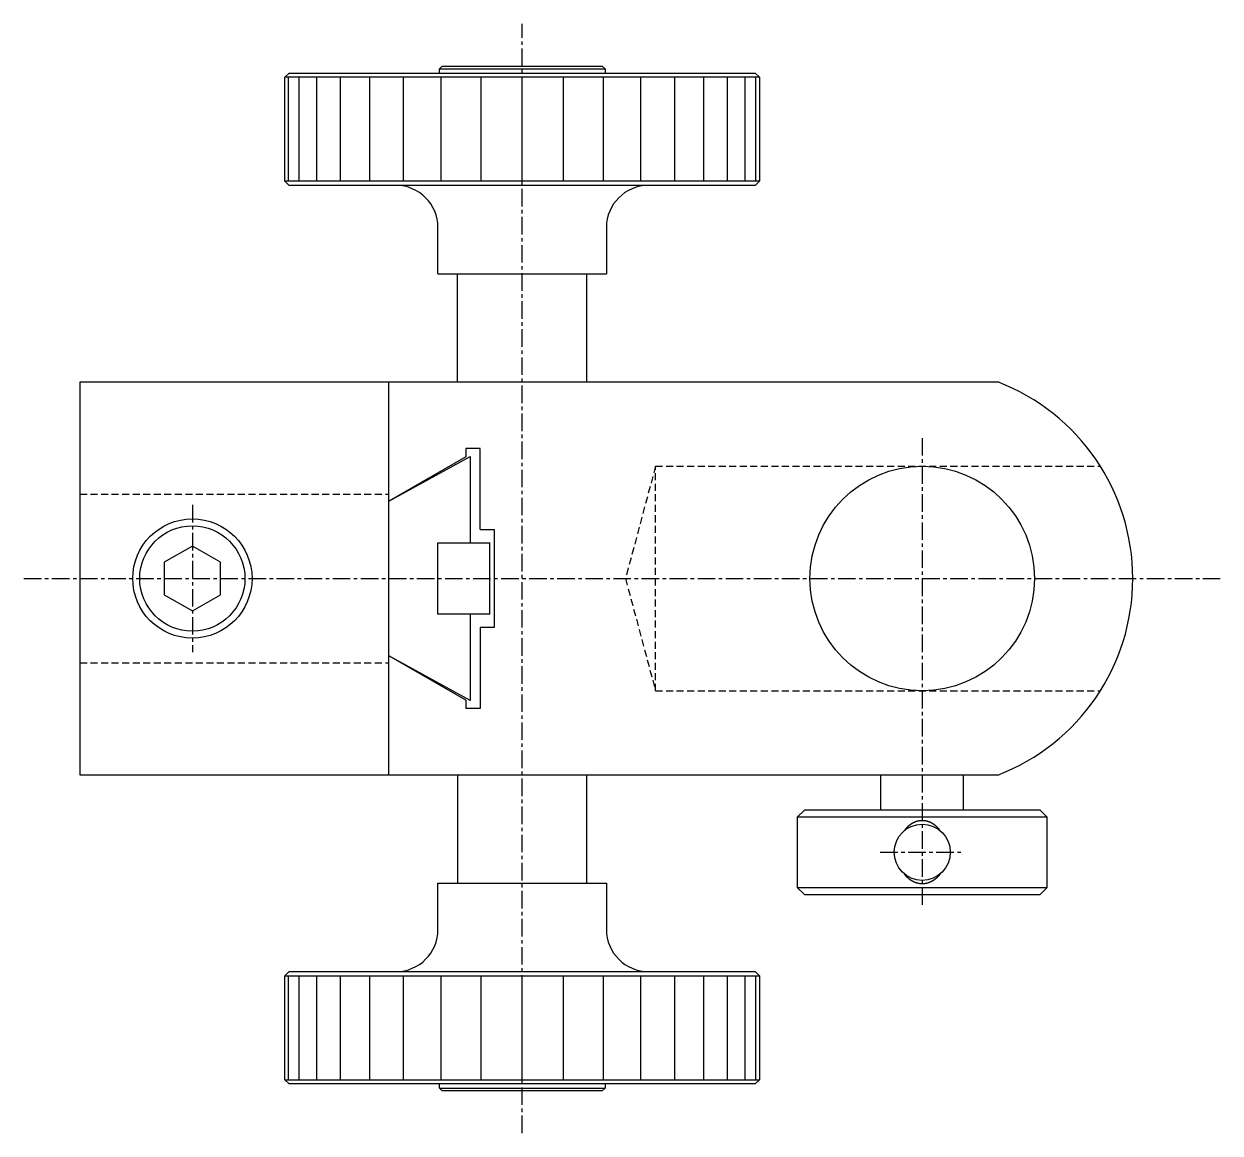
# Model space of a CAD drawing. Extents: x 500 to 751, y -315 to -55.
# Drawn here: x 665.8 to 751, y -133.7 to -54.7 of the extents above; entities that cross this region are included whole.
import ezdxf

# ---------------------------------------------------------------- set-up
doc = ezdxf.new("R2010")
doc.units = 0
doc.linetypes.add('CENTER', pattern=[2, 1.25, -0.25, 0.25, -0.25])
doc.linetypes.add('DASHED', pattern=[0.75, 0.5, -0.25])
doc.layers.get('0').update_dxf_attribs({"linetype": 'CONTINUOUS'})
doc.layers.add('CENTER', color=1, linetype='CENTER')

msp = doc.modelspace()

# ---------------------------------------------------------------- linework, layer by layer
at = {"color": 7, "linetype": 'CONTINUOUS'}
for p, q in [((695.359, -57.893), (695.559, -57.693)), ((695.359, -58.193), (695.359, -57.893)), ((695.359, -57.893), (707.159, -57.893)), ((695.559, -57.693), (706.959, -57.693)), ((706.959, -57.693), (707.159, -57.893)), ((707.159, -57.893), (707.159, -58.193)), ((684.359, -58.493), (684.659, -58.193)), ((718.159, -58.493), (684.359, -58.493)), ((684.359, -65.893), (684.359, -58.493)), ((684.659, -58.193), (717.859, -58.193)), ((701.259, -65.893), (701.259, -58.493)), ((718.159, -58.493), (717.859, -58.193)), ((718.159, -58.493), (718.159, -65.893)), ((718.159, -65.893), (684.359, -65.893)), ((684.359, -65.893), (684.659, -66.193)), ((717.859, -66.193), (684.659, -66.193)), ((718.159, -65.893), (717.859, -66.193)), ((695.259, -72.493), (695.259, -69.193)), ((707.259, -69.193), (707.259, -72.493)), ((695.259, -72.493), (707.259, -72.493)), ((696.659, -80.193), (696.659, -72.493)), ((705.859, -80.193), (705.859, -72.493)), ((669.759, -108.193), (669.759, -80.193)), ((669.759, -80.193), (735.144, -80.193)), ((691.759, -108.193), (691.759, -80.193)), ((697.254, -84.943), (697.254, -85.52)), ((698.259, -84.943), (697.254, -84.943)), ((698.259, -90.693), (698.259, -84.943)), ((691.759, -88.693), (697.559, -85.493)), ((697.254, -85.52), (691.759, -88.693)), ((697.559, -85.493), (697.559, -91.643)), ((698.259, -90.693), (699.259, -90.693)), ((699.259, -90.693), (699.259, -97.693)), ((677.759, -91.883), (675.759, -93.038)), ((679.759, -93.038), (677.759, -91.883)), ((695.259, -96.743), (695.259, -91.643)), ((695.259, -91.643), (698.959, -91.643)), ((698.959, -96.743), (698.959, -91.643)), ((675.759, -93.038), (675.759, -95.347)), ((679.759, -95.347), (679.759, -93.038)), ((675.759, -95.347), (677.759, -96.502)), ((677.759, -96.502), (679.759, -95.347)), ((698.959, -96.743), (695.259, -96.743)), ((697.559, -96.743), (697.559, -102.893)), ((698.259, -97.693), (698.259, -103.443)), ((699.259, -97.693), (698.259, -97.693)), ((697.254, -102.865), (691.759, -99.693)), ((697.559, -102.893), (691.759, -99.693)), ((697.254, -102.865), (697.254, -103.443)), ((698.259, -103.443), (697.254, -103.443)), ((735.144, -108.193), (669.759, -108.193)), ((696.659, -108.193), (696.659, -115.893)), ((705.859, -115.893), (705.859, -108.193)), ((726.809, -110.693), (726.809, -108.193)), ((732.709, -110.693), (732.709, -108.193)), ((721.359, -110.693), (720.859, -111.193)), ((738.159, -110.693), (721.359, -110.693)), ((738.659, -111.193), (738.159, -110.693)), ((738.659, -111.193), (720.859, -111.193)), ((720.859, -111.193), (720.859, -116.193)), ((738.659, -116.193), (738.659, -111.193)), ((695.259, -119.193), (695.259, -115.893)), ((695.259, -115.893), (707.259, -115.893)), ((707.259, -115.893), (707.259, -119.193)), ((720.859, -116.193), (738.659, -116.193)), ((720.859, -116.193), (721.359, -116.693)), ((721.359, -116.693), (738.159, -116.693)), ((738.159, -116.693), (738.659, -116.193)), ((684.659, -122.193), (684.359, -122.493)), ((684.359, -122.493), (718.159, -122.493)), ((684.359, -129.893), (684.359, -122.493)), ((684.659, -122.193), (717.859, -122.193)), ((701.259, -129.893), (701.259, -122.493)), ((717.859, -122.193), (718.159, -122.493)), ((718.159, -122.493), (718.159, -129.893)), ((684.359, -129.893), (718.159, -129.893)), ((684.659, -130.193), (684.359, -129.893)), ((717.859, -130.193), (684.659, -130.193)), ((695.359, -130.493), (695.359, -130.193)), ((707.159, -130.193), (707.159, -130.493)), ((717.859, -130.193), (718.159, -129.893)), ((695.359, -130.493), (707.159, -130.493)), ((695.559, -130.693), (695.359, -130.493)), ((706.959, -130.693), (695.559, -130.693)), ((707.159, -130.493), (706.959, -130.693))]:
    msp.add_line(p, q, dxfattribs=at)
at = {"color": 3, "linetype": 'CONTINUOUS'}
for p, q in [((684.616, -65.893), (684.616, -58.493)), ((685.378, -65.893), (685.378, -58.493)), ((686.623, -65.893), (686.623, -58.493)), ((688.313, -65.893), (688.313, -58.493)), ((690.396, -65.893), (690.396, -58.493)), ((692.809, -65.893), (692.809, -58.493)), ((695.479, -65.893), (695.479, -58.493)), ((698.325, -65.893), (698.325, -58.493)), ((704.194, -65.893), (704.194, -58.493)), ((707.039, -65.893), (707.039, -58.493)), ((709.709, -65.893), (709.709, -58.493)), ((712.122, -65.893), (712.122, -58.493)), ((714.205, -65.893), (714.205, -58.493)), ((715.895, -65.893), (715.895, -58.493)), ((717.14, -65.893), (717.14, -58.493)), ((717.902, -65.893), (717.902, -58.493)), ((684.616, -129.893), (684.616, -122.493)), ((685.378, -129.893), (685.378, -122.493)), ((686.623, -129.893), (686.623, -122.493)), ((688.313, -129.893), (688.313, -122.493)), ((690.396, -129.893), (690.396, -122.493)), ((692.809, -129.893), (692.809, -122.493)), ((695.479, -129.893), (695.479, -122.493)), ((698.325, -129.893), (698.325, -122.493)), ((704.194, -129.893), (704.194, -122.493)), ((707.039, -129.893), (707.039, -122.493)), ((709.709, -129.893), (709.709, -122.493)), ((712.122, -129.893), (712.122, -122.493)), ((714.205, -129.893), (714.205, -122.493)), ((715.895, -129.893), (715.895, -122.493)), ((717.14, -129.893), (717.14, -122.493)), ((717.902, -129.893), (717.902, -122.493))]:
    msp.add_line(p, q, dxfattribs=at)
at = {"color": 3, "linetype": 'DASHED'}
for p, q in [((710.759, -86.193), (708.616, -94.193)), ((710.759, -86.193), (742.448, -86.193)), ((710.759, -102.193), (710.759, -86.193)), ((669.759, -88.193), (691.759, -88.193)), ((708.616, -94.193), (710.759, -102.193)), ((669.759, -100.193), (691.759, -100.193)), ((710.759, -102.193), (742.448, -102.193))]:
    msp.add_line(p, q, dxfattribs=at)
at = {"color": 7}
for points in [[(731.035, -112.152, 0), (731.032, -112.149, 0), (731.03, -112.146, 0), (731.028, -112.143, 0), (731.025, -112.14, 0), (731.023, -112.137, 0), (731.021, -112.134, 0), (731.019, -112.131, 0), (731.016, -112.128, 0), (731.014, -112.125, 0), (731.012, -112.122, 0), (731.01, -112.119, 0), (731.007, -112.116, 0), (731.005, -112.112, 0), (731.003, -112.109, 0), (731, -112.106, 0), (730.998, -112.103, 0), (730.996, -112.1, 0), (730.994, -112.097, 0), (730.991, -112.094, 0), (730.989, -112.091, 0), (730.987, -112.088, 0), (730.984, -112.085, 0), (730.982, -112.082, 0), (730.98, -112.079, 0), (730.977, -112.076, 0), (730.975, -112.073, 0), (730.973, -112.07, 0), (730.97, -112.067, 0), (730.968, -112.065, 0), (730.965, -112.062, 0), (730.963, -112.059, 0), (730.961, -112.056, 0), (730.958, -112.053, 0), (730.956, -112.05, 0), (730.954, -112.047, 0), (730.951, -112.044, 0), (730.949, -112.041, 0), (730.946, -112.038, 0), (730.944, -112.035, 0), (730.941, -112.032, 0), (730.939, -112.029, 0), (730.937, -112.026, 0), (730.934, -112.023, 0), (730.932, -112.021, 0), (730.929, -112.018, 0), (730.927, -112.015, 0), (730.924, -112.012, 0), (730.922, -112.009, 0), (730.919, -112.006, 0), (730.917, -112.003, 0), (730.914, -112.001, 0), (730.912, -111.998, 0), (730.909, -111.995, 0), (730.907, -111.992, 0), (730.904, -111.989, 0), (730.902, -111.986, 0), (730.899, -111.984, 0), (730.897, -111.981, 0), (730.894, -111.978, 0), (730.892, -111.975, 0), (730.889, -111.972, 0), (730.886, -111.97, 0), (730.884, -111.967, 0), (730.881, -111.964, 0), (730.879, -111.961, 0), (730.876, -111.958, 0), (730.873, -111.956, 0), (730.871, -111.953, 0), (730.868, -111.95, 0), (730.866, -111.948, 0), (730.863, -111.945, 0), (730.86, -111.942, 0), (730.858, -111.939, 0), (730.855, -111.937, 0), (730.852, -111.934, 0), (730.85, -111.931, 0), (730.847, -111.929, 0), (730.844, -111.926, 0), (730.842, -111.923, 0), (730.839, -111.921, 0), (730.836, -111.918, 0), (730.833, -111.915, 0), (730.831, -111.913, 0), (730.828, -111.91, 0), (730.825, -111.907, 0), (730.823, -111.905, 0), (730.82, -111.902, 0), (730.817, -111.899, 0), (730.814, -111.897, 0), (730.812, -111.894, 0), (730.809, -111.892, 0), (730.806, -111.889, 0), (730.803, -111.886, 0), (730.801, -111.884, 0), (730.798, -111.881, 0), (730.795, -111.879, 0), (730.792, -111.876, 0), (730.789, -111.873, 0), (730.787, -111.871, 0), (730.784, -111.868, 0), (730.781, -111.866, 0), (730.778, -111.863, 0), (730.775, -111.861, 0), (730.773, -111.858, 0), (730.77, -111.856, 0), (730.767, -111.853, 0), (730.764, -111.851, 0), (730.761, -111.848, 0), (730.758, -111.846, 0), (730.756, -111.843, 0), (730.753, -111.841, 0), (730.75, -111.838, 0), (730.747, -111.836, 0), (730.744, -111.833, 0), (730.741, -111.831, 0), (730.738, -111.828, 0), (730.736, -111.826, 0), (730.733, -111.823, 0), (730.73, -111.821, 0), (730.727, -111.818, 0), (730.724, -111.816, 0), (730.721, -111.813, 0), (730.718, -111.811, 0), (730.715, -111.808, 0), (730.712, -111.806, 0), (730.709, -111.804, 0), (730.706, -111.801, 0), (730.704, -111.799, 0), (730.701, -111.796, 0), (730.698, -111.794, 0), (730.695, -111.792, 0), (730.692, -111.789, 0), (730.689, -111.787, 0), (730.686, -111.784, 0), (730.683, -111.782, 0), (730.68, -111.78, 0), (730.677, -111.777, 0), (730.674, -111.775, 0), (730.671, -111.773, 0), (730.668, -111.77, 0), (730.665, -111.768, 0), (730.662, -111.766, 0), (730.659, -111.763, 0), (730.656, -111.761, 0), (730.653, -111.759, 0), (730.65, -111.756, 0), (730.647, -111.754, 0), (730.644, -111.752, 0), (730.641, -111.75, 0), (730.638, -111.747, 0), (730.635, -111.745, 0), (730.632, -111.743, 0), (730.629, -111.741, 0), (730.626, -111.738, 0), (730.623, -111.736, 0), (730.62, -111.734, 0), (730.617, -111.732, 0), (730.613, -111.729, 0), (730.61, -111.727, 0), (730.607, -111.725, 0), (730.604, -111.723, 0), (730.601, -111.72, 0), (730.598, -111.718, 0), (730.595, -111.716, 0), (730.592, -111.714, 0), (730.589, -111.712, 0), (730.586, -111.71, 0), (730.582, -111.707, 0), (730.579, -111.705, 0), (730.576, -111.703, 0), (730.573, -111.701, 0), (730.57, -111.699, 0), (730.567, -111.697, 0), (730.564, -111.695, 0), (730.561, -111.693, 0), (730.557, -111.69, 0), (730.554, -111.688, 0), (730.551, -111.686, 0), (730.548, -111.684, 0), (730.545, -111.682, 0), (730.541, -111.68, 0), (730.538, -111.678, 0), (730.535, -111.676, 0), (730.532, -111.674, 0), (730.529, -111.672, 0), (730.526, -111.67, 0), (730.522, -111.668, 0), (730.519, -111.666, 0), (730.516, -111.664, 0), (730.513, -111.662, 0), (730.509, -111.66, 0), (730.506, -111.658, 0), (730.503, -111.656, 0), (730.5, -111.654, 0), (730.496, -111.652, 0), (730.493, -111.65, 0), (730.49, -111.648, 0), (730.487, -111.646, 0), (730.483, -111.644, 0), (730.48, -111.642, 0), (730.477, -111.64, 0), (730.474, -111.638, 0), (730.47, -111.637, 0), (730.467, -111.635, 0), (730.464, -111.633, 0), (730.46, -111.631, 0), (730.457, -111.629, 0), (730.454, -111.627, 0), (730.45, -111.625, 0), (730.447, -111.624, 0), (730.444, -111.622, 0), (730.44, -111.62, 0), (730.437, -111.618, 0), (730.434, -111.616, 0), (730.43, -111.615, 0), (730.427, -111.613, 0), (730.424, -111.611, 0), (730.42, -111.609, 0), (730.417, -111.607, 0), (730.414, -111.606, 0), (730.41, -111.604, 0), (730.407, -111.602, 0), (730.404, -111.601, 0), (730.4, -111.599, 0), (730.397, -111.597, 0), (730.393, -111.595, 0), (730.39, -111.594, 0), (730.387, -111.592, 0), (730.383, -111.59, 0), (730.38, -111.589, 0), (730.376, -111.587, 0), (730.373, -111.585, 0), (730.369, -111.584, 0), (730.366, -111.582, 0), (730.363, -111.581, 0), (730.359, -111.579, 0), (730.356, -111.577, 0), (730.352, -111.576, 0), (730.349, -111.574, 0), (730.345, -111.573, 0), (730.342, -111.571, 0), (730.339, -111.569, 0), (730.335, -111.568, 0), (730.332, -111.566, 0), (730.328, -111.565, 0), (730.325, -111.563, 0), (730.321, -111.562, 0), (730.318, -111.56, 0), (730.314, -111.559, 0), (730.311, -111.557, 0), (730.307, -111.556, 0), (730.304, -111.554, 0), (730.3, -111.553, 0), (730.297, -111.551, 0), (730.293, -111.55, 0), (730.29, -111.548, 0), (730.286, -111.547, 0), (730.283, -111.546, 0), (730.279, -111.544, 0), (730.276, -111.543, 0), (730.272, -111.541, 0), (730.269, -111.54, 0), (730.265, -111.539, 0), (730.262, -111.537, 0), (730.258, -111.536, 0), (730.254, -111.535, 0), (730.251, -111.533, 0), (730.247, -111.532, 0), (730.244, -111.531, 0), (730.24, -111.529, 0), (730.237, -111.528, 0), (730.233, -111.527, 0), (730.23, -111.525, 0), (730.226, -111.524, 0), (730.222, -111.523, 0), (730.219, -111.522, 0), (730.215, -111.52, 0), (730.212, -111.519, 0), (730.208, -111.518, 0), (730.204, -111.517, 0), (730.201, -111.515, 0), (730.197, -111.514, 0), (730.194, -111.513, 0), (730.19, -111.512, 0), (730.186, -111.511, 0), (730.183, -111.509, 0), (730.179, -111.508, 0), (730.176, -111.507, 0), (730.172, -111.506, 0), (730.168, -111.505, 0), (730.165, -111.504, 0), (730.161, -111.503, 0), (730.157, -111.502, 0), (730.154, -111.501, 0), (730.15, -111.499, 0), (730.147, -111.498, 0), (730.143, -111.497, 0), (730.139, -111.496, 0), (730.136, -111.495, 0), (730.132, -111.494, 0), (730.128, -111.493, 0), (730.125, -111.492, 0), (730.121, -111.491, 0), (730.117, -111.49, 0), (730.114, -111.489, 0), (730.11, -111.488, 0), (730.106, -111.487, 0), (730.103, -111.486, 0), (730.099, -111.485, 0), (730.095, -111.484, 0), (730.092, -111.484, 0), (730.088, -111.483, 0), (730.084, -111.482, 0), (730.081, -111.481, 0), (730.077, -111.48, 0), (730.073, -111.479, 0), (730.069, -111.478, 0), (730.066, -111.477, 0), (730.062, -111.477, 0), (730.058, -111.476, 0), (730.055, -111.475, 0), (730.051, -111.474, 0), (730.047, -111.473, 0), (730.044, -111.472, 0), (730.04, -111.472, 0), (730.036, -111.471, 0), (730.032, -111.47, 0), (730.029, -111.469, 0), (730.025, -111.469, 0), (730.021, -111.468, 0), (730.018, -111.467, 0), (730.014, -111.467, 0), (730.01, -111.466, 0), (730.006, -111.465, 0), (730.003, -111.464, 0), (729.999, -111.464, 0), (729.995, -111.463, 0), (729.991, -111.462, 0), (729.988, -111.462, 0), (729.984, -111.461, 0), (729.98, -111.461, 0), (729.976, -111.46, 0), (729.973, -111.459, 0), (729.969, -111.459, 0), (729.965, -111.458, 0), (729.961, -111.458, 0), (729.958, -111.457, 0), (729.954, -111.457, 0), (729.95, -111.456, 0), (729.946, -111.456, 0), (729.943, -111.455, 0), (729.939, -111.454, 0), (729.935, -111.454, 0), (729.931, -111.454, 0), (729.928, -111.453, 0), (729.924, -111.453, 0), (729.92, -111.452, 0), (729.916, -111.452, 0), (729.913, -111.451, 0), (729.909, -111.451, 0), (729.905, -111.45, 0), (729.901, -111.45, 0), (729.897, -111.45, 0), (729.894, -111.449, 0), (729.89, -111.449, 0), (729.886, -111.449, 0), (729.882, -111.448, 0), (729.879, -111.448, 0), (729.875, -111.448, 0), (729.871, -111.447, 0), (729.867, -111.447, 0), (729.863, -111.447, 0), (729.86, -111.446, 0), (729.856, -111.446, 0), (729.852, -111.446, 0), (729.848, -111.446, 0), (729.845, -111.445, 0), (729.841, -111.445, 0), (729.837, -111.445, 0), (729.833, -111.445, 0), (729.829, -111.444, 0), (729.826, -111.444, 0), (729.822, -111.444, 0), (729.818, -111.444, 0), (729.814, -111.444, 0), (729.81, -111.444, 0), (729.807, -111.443, 0), (729.803, -111.443, 0), (729.799, -111.443, 0), (729.795, -111.443, 0), (729.791, -111.443, 0), (729.788, -111.443, 0), (729.784, -111.443, 0), (729.78, -111.443, 0), (729.776, -111.443, 0), (729.773, -111.443, 0), (729.769, -111.443, 0), (729.765, -111.443, 0), (729.761, -111.443, 0), (729.757, -111.443, 0), (729.754, -111.443, 0), (729.75, -111.443, 0), (729.746, -111.443, 0), (729.742, -111.443, 0), (729.738, -111.443, 0), (729.735, -111.443, 0), (729.731, -111.443, 0), (729.727, -111.443, 0), (729.723, -111.443, 0), (729.719, -111.443, 0), (729.716, -111.443, 0), (729.712, -111.443, 0), (729.708, -111.444, 0), (729.704, -111.444, 0), (729.7, -111.444, 0), (729.697, -111.444, 0), (729.693, -111.444, 0), (729.689, -111.444, 0), (729.685, -111.445, 0), (729.682, -111.445, 0), (729.678, -111.445, 0), (729.674, -111.445, 0), (729.67, -111.446, 0), (729.666, -111.446, 0), (729.663, -111.446, 0), (729.659, -111.446, 0), (729.655, -111.447, 0), (729.651, -111.447, 0), (729.647, -111.447, 0), (729.644, -111.448, 0), (729.64, -111.448, 0), (729.636, -111.448, 0), (729.632, -111.449, 0), (729.629, -111.449, 0), (729.625, -111.449, 0), (729.621, -111.45, 0), (729.617, -111.45, 0), (729.613, -111.45, 0), (729.61, -111.451, 0), (729.606, -111.451, 0), (729.602, -111.452, 0), (729.598, -111.452, 0), (729.595, -111.453, 0), (729.591, -111.453, 0), (729.587, -111.454, 0), (729.583, -111.454, 0), (729.58, -111.454, 0), (729.576, -111.455, 0), (729.572, -111.456, 0), (729.568, -111.456, 0), (729.565, -111.457, 0), (729.561, -111.457, 0), (729.557, -111.458, 0), (729.553, -111.458, 0), (729.55, -111.459, 0), (729.546, -111.459, 0), (729.542, -111.46, 0), (729.538, -111.461, 0), (729.535, -111.461, 0), (729.531, -111.462, 0), (729.527, -111.462, 0), (729.523, -111.463, 0), (729.52, -111.464, 0), (729.516, -111.464, 0), (729.512, -111.465, 0), (729.508, -111.466, 0), (729.505, -111.467, 0), (729.501, -111.467, 0), (729.497, -111.468, 0), (729.493, -111.469, 0), (729.49, -111.469, 0), (729.486, -111.47, 0), (729.482, -111.471, 0), (729.479, -111.472, 0), (729.475, -111.472, 0), (729.471, -111.473, 0), (729.467, -111.474, 0), (729.464, -111.475, 0), (729.46, -111.476, 0), (729.456, -111.477, 0), (729.453, -111.477, 0), (729.449, -111.478, 0), (729.445, -111.479, 0), (729.442, -111.48, 0), (729.438, -111.481, 0), (729.434, -111.482, 0), (729.431, -111.483, 0), (729.427, -111.484, 0), (729.423, -111.484, 0), (729.419, -111.485, 0), (729.416, -111.486, 0), (729.412, -111.487, 0), (729.408, -111.488, 0), (729.405, -111.489, 0), (729.401, -111.49, 0), (729.397, -111.491, 0), (729.394, -111.492, 0), (729.39, -111.493, 0), (729.387, -111.494, 0), (729.383, -111.495, 0), (729.379, -111.496, 0), (729.376, -111.497, 0), (729.372, -111.498, 0), (729.368, -111.499, 0), (729.365, -111.501, 0), (729.361, -111.502, 0), (729.357, -111.503, 0), (729.354, -111.504, 0), (729.35, -111.505, 0), (729.346, -111.506, 0), (729.343, -111.507, 0), (729.339, -111.508, 0), (729.336, -111.509, 0), (729.332, -111.511, 0), (729.328, -111.512, 0), (729.325, -111.513, 0), (729.321, -111.514, 0), (729.318, -111.515, 0), (729.314, -111.517, 0), (729.31, -111.518, 0), (729.307, -111.519, 0), (729.303, -111.52, 0), (729.3, -111.522, 0), (729.296, -111.523, 0), (729.293, -111.524, 0), (729.289, -111.525, 0), (729.285, -111.527, 0), (729.282, -111.528, 0), (729.278, -111.529, 0), (729.275, -111.531, 0), (729.271, -111.532, 0), (729.268, -111.533, 0), (729.264, -111.535, 0), (729.261, -111.536, 0), (729.257, -111.537, 0), (729.253, -111.539, 0), (729.25, -111.54, 0), (729.246, -111.541, 0), (729.243, -111.543, 0), (729.239, -111.544, 0), (729.236, -111.546, 0), (729.232, -111.547, 0), (729.229, -111.548, 0), (729.225, -111.55, 0), (729.222, -111.551, 0), (729.218, -111.553, 0), (729.215, -111.554, 0), (729.211, -111.556, 0), (729.208, -111.557, 0), (729.204, -111.559, 0), (729.201, -111.56, 0), (729.197, -111.562, 0), (729.194, -111.563, 0), (729.19, -111.565, 0), (729.187, -111.566, 0), (729.183, -111.568, 0), (729.18, -111.569, 0), (729.176, -111.571, 0), (729.173, -111.573, 0), (729.17, -111.574, 0), (729.166, -111.576, 0), (729.163, -111.577, 0), (729.159, -111.579, 0), (729.156, -111.581, 0), (729.152, -111.582, 0), (729.149, -111.584, 0), (729.146, -111.585, 0), (729.142, -111.587, 0), (729.139, -111.589, 0), (729.135, -111.59, 0), (729.132, -111.592, 0), (729.129, -111.594, 0), (729.125, -111.595, 0), (729.122, -111.597, 0), (729.118, -111.599, 0), (729.115, -111.601, 0), (729.112, -111.602, 0), (729.108, -111.604, 0), (729.105, -111.606, 0), (729.101, -111.607, 0), (729.098, -111.609, 0), (729.095, -111.611, 0), (729.091, -111.613, 0), (729.088, -111.615, 0), (729.085, -111.616, 0), (729.081, -111.618, 0), (729.078, -111.62, 0), (729.075, -111.622, 0), (729.071, -111.624, 0), (729.068, -111.625, 0), (729.065, -111.627, 0), (729.061, -111.629, 0), (729.058, -111.631, 0), (729.055, -111.633, 0), (729.052, -111.635, 0), (729.048, -111.637, 0), (729.045, -111.638, 0), (729.042, -111.64, 0), (729.038, -111.642, 0), (729.035, -111.644, 0), (729.032, -111.646, 0), (729.029, -111.648, 0), (729.025, -111.65, 0), (729.022, -111.652, 0), (729.019, -111.654, 0), (729.016, -111.656, 0), (729.012, -111.658, 0), (729.009, -111.66, 0), (729.006, -111.662, 0), (729.003, -111.664, 0), (728.999, -111.666, 0), (728.996, -111.668, 0), (728.993, -111.67, 0), (728.99, -111.672, 0), (728.987, -111.674, 0), (728.983, -111.676, 0), (728.98, -111.678, 0), (728.977, -111.68, 0), (728.974, -111.682, 0), (728.971, -111.684, 0), (728.967, -111.686, 0), (728.964, -111.688, 0), (728.961, -111.69, 0), (728.958, -111.693, 0), (728.955, -111.695, 0), (728.952, -111.697, 0), (728.949, -111.699, 0), (728.945, -111.701, 0), (728.942, -111.703, 0), (728.939, -111.705, 0), (728.936, -111.707, 0), (728.933, -111.71, 0), (728.93, -111.712, 0), (728.927, -111.714, 0), (728.924, -111.716, 0), (728.92, -111.718, 0), (728.917, -111.72, 0), (728.914, -111.723, 0), (728.911, -111.725, 0), (728.908, -111.727, 0), (728.905, -111.729, 0), (728.902, -111.732, 0), (728.899, -111.734, 0), (728.896, -111.736, 0), (728.893, -111.738, 0), (728.89, -111.741, 0), (728.887, -111.743, 0), (728.884, -111.745, 0), (728.881, -111.747, 0), (728.878, -111.75, 0), (728.874, -111.752, 0), (728.871, -111.754, 0), (728.868, -111.756, 0), (728.865, -111.759, 0), (728.862, -111.761, 0), (728.859, -111.763, 0), (728.856, -111.766, 0), (728.853, -111.768, 0), (728.85, -111.77, 0), (728.847, -111.773, 0), (728.844, -111.775, 0), (728.841, -111.777, 0), (728.839, -111.78, 0), (728.836, -111.782, 0), (728.833, -111.784, 0), (728.83, -111.787, 0), (728.827, -111.789, 0), (728.824, -111.792, 0), (728.821, -111.794, 0), (728.818, -111.796, 0), (728.815, -111.799, 0), (728.812, -111.801, 0), (728.809, -111.804, 0), (728.806, -111.806, 0), (728.803, -111.808, 0), (728.8, -111.811, 0), (728.797, -111.813, 0), (728.795, -111.816, 0), (728.792, -111.818, 0), (728.789, -111.821, 0), (728.786, -111.823, 0), (728.783, -111.826, 0), (728.78, -111.828, 0), (728.777, -111.831, 0), (728.774, -111.833, 0), (728.771, -111.836, 0), (728.769, -111.838, 0), (728.766, -111.841, 0), (728.763, -111.843, 0), (728.76, -111.846, 0), (728.757, -111.848, 0), (728.754, -111.851, 0), (728.752, -111.853, 0), (728.749, -111.856, 0), (728.746, -111.858, 0), (728.743, -111.861, 0), (728.74, -111.863, 0), (728.737, -111.866, 0), (728.735, -111.868, 0), (728.732, -111.871, 0), (728.729, -111.873, 0), (728.726, -111.876, 0), (728.723, -111.879, 0), (728.721, -111.881, 0), (728.718, -111.884, 0), (728.715, -111.886, 0), (728.712, -111.889, 0), (728.71, -111.892, 0), (728.707, -111.894, 0), (728.704, -111.897, 0), (728.701, -111.899, 0), (728.699, -111.902, 0), (728.696, -111.905, 0), (728.693, -111.907, 0), (728.69, -111.91, 0), (728.688, -111.913, 0), (728.685, -111.915, 0), (728.682, -111.918, 0), (728.68, -111.921, 0), (728.677, -111.923, 0), (728.674, -111.926, 0), (728.672, -111.929, 0), (728.669, -111.931, 0), (728.666, -111.934, 0), (728.664, -111.937, 0), (728.661, -111.939, 0), (728.658, -111.942, 0), (728.656, -111.945, 0), (728.653, -111.948, 0), (728.65, -111.95, 0), (728.648, -111.953, 0), (728.645, -111.956, 0), (728.642, -111.958, 0), (728.64, -111.961, 0), (728.637, -111.964, 0), (728.635, -111.967, 0), (728.632, -111.97, 0), (728.63, -111.972, 0), (728.627, -111.975, 0), (728.624, -111.978, 0), (728.622, -111.981, 0), (728.619, -111.984, 0), (728.617, -111.986, 0), (728.614, -111.989, 0), (728.612, -111.992, 0), (728.609, -111.995, 0), (728.607, -111.998, 0), (728.604, -112.001, 0), (728.602, -112.003, 0), (728.599, -112.006, 0), (728.597, -112.009, 0), (728.594, -112.012, 0), (728.592, -112.015, 0), (728.589, -112.018, 0), (728.587, -112.021, 0), (728.584, -112.023, 0), (728.582, -112.026, 0), (728.579, -112.029, 0), (728.577, -112.032, 0), (728.575, -112.035, 0), (728.572, -112.038, 0), (728.57, -112.041, 0), (728.567, -112.044, 0), (728.565, -112.047, 0), (728.563, -112.05, 0), (728.56, -112.053, 0), (728.558, -112.056, 0), (728.555, -112.059, 0), (728.553, -112.062, 0), (728.551, -112.065, 0), (728.548, -112.067, 0), (728.546, -112.07, 0), (728.544, -112.073, 0), (728.541, -112.076, 0), (728.539, -112.079, 0), (728.537, -112.082, 0), (728.534, -112.085, 0), (728.532, -112.088, 0), (728.53, -112.091, 0), (728.527, -112.094, 0), (728.525, -112.097, 0), (728.523, -112.1, 0), (728.52, -112.103, 0), (728.518, -112.106, 0), (728.516, -112.109, 0), (728.513, -112.112, 0), (728.511, -112.116, 0), (728.509, -112.119, 0), (728.507, -112.122, 0), (728.504, -112.125, 0), (728.502, -112.128, 0), (728.5, -112.131, 0), (728.498, -112.134, 0), (728.495, -112.137, 0), (728.493, -112.14, 0), (728.491, -112.143, 0), (728.488, -112.146, 0), (728.486, -112.149, 0), (728.484, -112.152, 0)], [(731.035, -115.233, 0), (731.032, -115.236, 0), (731.03, -115.239, 0), (731.028, -115.242, 0), (731.026, -115.244, 0), (731.024, -115.247, 0), (731.022, -115.25, 0), (731.02, -115.253, 0), (731.018, -115.256, 0), (731.016, -115.258, 0), (731.014, -115.261, 0), (731.011, -115.264, 0), (731.009, -115.267, 0), (731.007, -115.27, 0), (731.005, -115.273, 0), (731.003, -115.275, 0), (731.001, -115.278, 0), (730.999, -115.281, 0), (730.997, -115.284, 0), (730.994, -115.286, 0), (730.992, -115.289, 0), (730.99, -115.292, 0), (730.988, -115.295, 0), (730.986, -115.298, 0), (730.984, -115.3, 0), (730.982, -115.303, 0), (730.979, -115.306, 0), (730.977, -115.309, 0), (730.975, -115.311, 0), (730.973, -115.314, 0), (730.971, -115.317, 0), (730.969, -115.32, 0), (730.966, -115.322, 0), (730.964, -115.325, 0), (730.962, -115.328, 0), (730.96, -115.331, 0), (730.958, -115.333, 0), (730.955, -115.336, 0), (730.953, -115.339, 0), (730.951, -115.342, 0), (730.949, -115.344, 0), (730.946, -115.347, 0), (730.944, -115.35, 0), (730.942, -115.352, 0), (730.94, -115.355, 0), (730.937, -115.358, 0), (730.935, -115.36, 0), (730.933, -115.363, 0), (730.931, -115.366, 0), (730.928, -115.368, 0), (730.926, -115.371, 0), (730.924, -115.374, 0), (730.921, -115.376, 0), (730.919, -115.379, 0), (730.917, -115.382, 0), (730.915, -115.384, 0), (730.912, -115.387, 0), (730.91, -115.39, 0), (730.908, -115.392, 0), (730.905, -115.395, 0), (730.903, -115.398, 0), (730.9, -115.4, 0), (730.898, -115.403, 0), (730.896, -115.405, 0), (730.893, -115.408, 0), (730.891, -115.411, 0), (730.889, -115.413, 0), (730.886, -115.416, 0), (730.884, -115.418, 0), (730.881, -115.421, 0), (730.879, -115.423, 0), (730.877, -115.426, 0), (730.874, -115.428, 0), (730.872, -115.431, 0), (730.869, -115.434, 0), (730.867, -115.436, 0), (730.865, -115.439, 0), (730.862, -115.441, 0), (730.86, -115.444, 0), (730.857, -115.446, 0), (730.855, -115.449, 0), (730.852, -115.451, 0), (730.85, -115.454, 0), (730.847, -115.456, 0), (730.845, -115.459, 0), (730.842, -115.461, 0), (730.84, -115.464, 0), (730.837, -115.466, 0), (730.835, -115.469, 0), (730.832, -115.471, 0), (730.83, -115.473, 0), (730.827, -115.476, 0), (730.825, -115.478, 0), (730.822, -115.481, 0), (730.82, -115.483, 0), (730.817, -115.486, 0), (730.815, -115.488, 0), (730.812, -115.49, 0), (730.81, -115.493, 0), (730.807, -115.495, 0), (730.804, -115.498, 0), (730.802, -115.5, 0), (730.799, -115.502, 0), (730.797, -115.505, 0), (730.794, -115.507, 0), (730.792, -115.51, 0), (730.789, -115.512, 0), (730.786, -115.514, 0), (730.784, -115.517, 0), (730.781, -115.519, 0), (730.779, -115.522, 0), (730.776, -115.524, 0), (730.773, -115.526, 0), (730.771, -115.529, 0), (730.768, -115.531, 0), (730.766, -115.533, 0), (730.763, -115.536, 0), (730.76, -115.538, 0), (730.758, -115.54, 0), (730.755, -115.543, 0), (730.752, -115.545, 0), (730.75, -115.547, 0), (730.747, -115.549, 0), (730.744, -115.552, 0), (730.742, -115.554, 0), (730.739, -115.556, 0), (730.736, -115.559, 0), (730.734, -115.561, 0), (730.731, -115.563, 0), (730.728, -115.566, 0), (730.726, -115.568, 0), (730.723, -115.57, 0), (730.72, -115.572, 0), (730.718, -115.575, 0), (730.715, -115.577, 0), (730.712, -115.579, 0), (730.71, -115.581, 0), (730.707, -115.584, 0), (730.704, -115.586, 0), (730.701, -115.588, 0), (730.699, -115.59, 0), (730.696, -115.592, 0), (730.693, -115.595, 0), (730.691, -115.597, 0), (730.688, -115.599, 0), (730.685, -115.601, 0), (730.682, -115.603, 0), (730.68, -115.606, 0), (730.677, -115.608, 0), (730.674, -115.61, 0), (730.671, -115.612, 0), (730.669, -115.614, 0), (730.666, -115.616, 0), (730.663, -115.619, 0), (730.66, -115.621, 0), (730.657, -115.623, 0), (730.655, -115.625, 0), (730.652, -115.627, 0), (730.649, -115.629, 0), (730.646, -115.631, 0), (730.643, -115.634, 0), (730.641, -115.636, 0), (730.638, -115.638, 0), (730.635, -115.64, 0), (730.632, -115.642, 0), (730.629, -115.644, 0), (730.627, -115.646, 0), (730.624, -115.648, 0), (730.621, -115.65, 0), (730.618, -115.652, 0), (730.615, -115.655, 0), (730.612, -115.657, 0), (730.61, -115.659, 0), (730.607, -115.661, 0), (730.604, -115.663, 0), (730.601, -115.665, 0), (730.598, -115.667, 0), (730.595, -115.669, 0), (730.592, -115.671, 0), (730.589, -115.673, 0), (730.587, -115.675, 0), (730.584, -115.677, 0), (730.581, -115.679, 0), (730.578, -115.681, 0), (730.575, -115.683, 0), (730.572, -115.685, 0), (730.569, -115.687, 0), (730.566, -115.689, 0), (730.563, -115.691, 0), (730.56, -115.693, 0), (730.558, -115.695, 0), (730.555, -115.697, 0), (730.552, -115.698, 0), (730.549, -115.7, 0), (730.546, -115.702, 0), (730.543, -115.704, 0), (730.54, -115.706, 0), (730.537, -115.708, 0), (730.534, -115.71, 0), (730.531, -115.712, 0), (730.528, -115.714, 0), (730.525, -115.716, 0), (730.522, -115.717, 0), (730.519, -115.719, 0), (730.516, -115.721, 0), (730.513, -115.723, 0), (730.51, -115.725, 0), (730.507, -115.727, 0), (730.504, -115.728, 0), (730.501, -115.73, 0), (730.498, -115.732, 0), (730.495, -115.734, 0), (730.492, -115.736, 0), (730.489, -115.737, 0), (730.486, -115.739, 0), (730.483, -115.741, 0), (730.48, -115.743, 0), (730.477, -115.745, 0), (730.474, -115.746, 0), (730.471, -115.748, 0), (730.468, -115.75, 0), (730.465, -115.752, 0), (730.462, -115.753, 0), (730.459, -115.755, 0), (730.456, -115.757, 0), (730.452, -115.758, 0), (730.449, -115.76, 0), (730.446, -115.762, 0), (730.443, -115.763, 0), (730.44, -115.765, 0), (730.437, -115.767, 0), (730.434, -115.768, 0), (730.431, -115.77, 0), (730.428, -115.772, 0), (730.425, -115.773, 0), (730.421, -115.775, 0), (730.418, -115.777, 0), (730.415, -115.778, 0), (730.412, -115.78, 0), (730.409, -115.781, 0), (730.406, -115.783, 0), (730.403, -115.785, 0), (730.4, -115.786, 0), (730.396, -115.788, 0), (730.393, -115.789, 0), (730.39, -115.791, 0), (730.387, -115.792, 0), (730.384, -115.794, 0), (730.381, -115.795, 0), (730.378, -115.797, 0), (730.374, -115.798, 0), (730.371, -115.8, 0), (730.368, -115.801, 0), (730.365, -115.803, 0), (730.362, -115.804, 0), (730.358, -115.806, 0), (730.355, -115.807, 0), (730.352, -115.809, 0), (730.349, -115.81, 0), (730.346, -115.812, 0), (730.342, -115.813, 0), (730.339, -115.815, 0), (730.336, -115.816, 0), (730.333, -115.818, 0), (730.33, -115.819, 0), (730.326, -115.82, 0), (730.323, -115.822, 0), (730.32, -115.823, 0), (730.317, -115.825, 0), (730.314, -115.826, 0), (730.31, -115.827, 0), (730.307, -115.829, 0), (730.304, -115.83, 0), (730.301, -115.831, 0), (730.297, -115.833, 0), (730.294, -115.834, 0), (730.291, -115.835, 0), (730.288, -115.837, 0), (730.284, -115.838, 0), (730.281, -115.839, 0), (730.278, -115.841, 0), (730.275, -115.842, 0), (730.271, -115.843, 0), (730.268, -115.845, 0), (730.265, -115.846, 0), (730.262, -115.847, 0), (730.258, -115.849, 0), (730.255, -115.85, 0), (730.252, -115.851, 0), (730.248, -115.852, 0), (730.245, -115.854, 0), (730.242, -115.855, 0), (730.239, -115.856, 0), (730.235, -115.857, 0), (730.232, -115.858, 0), (730.229, -115.86, 0), (730.225, -115.861, 0), (730.222, -115.862, 0), (730.219, -115.863, 0), (730.215, -115.865, 0), (730.212, -115.866, 0), (730.209, -115.867, 0), (730.206, -115.868, 0), (730.202, -115.869, 0), (730.199, -115.87, 0), (730.196, -115.872, 0), (730.192, -115.873, 0), (730.189, -115.874, 0), (730.186, -115.875, 0), (730.182, -115.876, 0), (730.179, -115.877, 0), (730.176, -115.878, 0), (730.172, -115.88, 0), (730.169, -115.881, 0), (730.166, -115.882, 0), (730.162, -115.883, 0), (730.159, -115.884, 0), (730.156, -115.885, 0), (730.152, -115.886, 0), (730.149, -115.887, 0), (730.146, -115.888, 0), (730.142, -115.889, 0), (730.139, -115.89, 0), (730.136, -115.891, 0), (730.132, -115.892, 0), (730.129, -115.893, 0), (730.125, -115.894, 0), (730.122, -115.895, 0), (730.119, -115.896, 0), (730.115, -115.897, 0), (730.112, -115.898, 0), (730.109, -115.899, 0), (730.105, -115.9, 0), (730.102, -115.901, 0), (730.098, -115.902, 0), (730.095, -115.903, 0), (730.092, -115.904, 0), (730.088, -115.905, 0), (730.085, -115.906, 0), (730.081, -115.906, 0), (730.078, -115.907, 0), (730.075, -115.908, 0), (730.071, -115.909, 0), (730.068, -115.91, 0), (730.064, -115.911, 0), (730.061, -115.911, 0), (730.058, -115.912, 0), (730.054, -115.913, 0), (730.051, -115.914, 0), (730.047, -115.914, 0), (730.044, -115.915, 0), (730.04, -115.916, 0), (730.037, -115.916, 0), (730.033, -115.917, 0), (730.03, -115.918, 0), (730.027, -115.918, 0), (730.023, -115.919, 0), (730.02, -115.92, 0), (730.016, -115.92, 0), (730.013, -115.921, 0), (730.009, -115.922, 0), (730.006, -115.922, 0), (730.002, -115.923, 0), (729.999, -115.923, 0), (729.995, -115.924, 0), (729.992, -115.924, 0), (729.988, -115.925, 0), (729.985, -115.925, 0), (729.981, -115.926, 0), (729.978, -115.926, 0), (729.975, -115.927, 0), (729.971, -115.927, 0), (729.968, -115.928, 0), (729.964, -115.928, 0), (729.961, -115.929, 0), (729.957, -115.929, 0), (729.954, -115.929, 0), (729.95, -115.93, 0), (729.947, -115.93, 0), (729.943, -115.93, 0), (729.94, -115.931, 0), (729.936, -115.931, 0), (729.933, -115.932, 0), (729.929, -115.932, 0), (729.926, -115.932, 0), (729.922, -115.933, 0), (729.919, -115.933, 0), (729.915, -115.934, 0), (729.912, -115.934, 0), (729.908, -115.934, 0), (729.905, -115.935, 0), (729.901, -115.935, 0), (729.898, -115.936, 0), (729.894, -115.936, 0), (729.891, -115.936, 0), (729.887, -115.937, 0), (729.884, -115.937, 0), (729.88, -115.938, 0), (729.877, -115.938, 0), (729.873, -115.938, 0), (729.87, -115.939, 0), (729.866, -115.939, 0), (729.863, -115.94, 0), (729.859, -115.94, 0), (729.856, -115.94, 0), (729.852, -115.941, 0), (729.849, -115.941, 0), (729.845, -115.941, 0), (729.842, -115.942, 0), (729.838, -115.942, 0), (729.835, -115.942, 0), (729.831, -115.942, 0), (729.828, -115.943, 0), (729.824, -115.943, 0), (729.821, -115.943, 0), (729.817, -115.943, 0), (729.814, -115.944, 0), (729.81, -115.944, 0), (729.807, -115.944, 0), (729.803, -115.944, 0), (729.8, -115.944, 0), (729.796, -115.944, 0), (729.793, -115.945, 0), (729.789, -115.945, 0), (729.786, -115.945, 0), (729.782, -115.945, 0), (729.779, -115.945, 0), (729.775, -115.945, 0), (729.772, -115.945, 0), (729.768, -115.945, 0), (729.765, -115.945, 0), (729.761, -115.945, 0), (729.758, -115.945, 0), (729.754, -115.945, 0), (729.751, -115.945, 0), (729.747, -115.945, 0), (729.744, -115.945, 0), (729.74, -115.945, 0), (729.737, -115.945, 0), (729.733, -115.945, 0), (729.73, -115.944, 0), (729.726, -115.944, 0), (729.723, -115.944, 0), (729.719, -115.944, 0), (729.716, -115.944, 0), (729.712, -115.944, 0), (729.709, -115.943, 0), (729.705, -115.943, 0), (729.702, -115.943, 0), (729.698, -115.943, 0), (729.695, -115.943, 0), (729.691, -115.942, 0), (729.688, -115.942, 0), (729.684, -115.942, 0), (729.681, -115.941, 0), (729.677, -115.941, 0), (729.674, -115.941, 0), (729.67, -115.941, 0), (729.667, -115.94, 0), (729.663, -115.94, 0), (729.66, -115.94, 0), (729.656, -115.939, 0), (729.653, -115.939, 0), (729.649, -115.939, 0), (729.646, -115.938, 0), (729.642, -115.938, 0), (729.639, -115.938, 0), (729.635, -115.937, 0), (729.632, -115.937, 0), (729.628, -115.936, 0), (729.625, -115.936, 0), (729.621, -115.936, 0), (729.618, -115.935, 0), (729.614, -115.935, 0), (729.611, -115.934, 0), (729.607, -115.934, 0), (729.604, -115.933, 0), (729.6, -115.933, 0), (729.597, -115.933, 0), (729.593, -115.932, 0), (729.59, -115.932, 0), (729.586, -115.931, 0), (729.583, -115.931, 0), (729.579, -115.93, 0), (729.576, -115.93, 0), (729.572, -115.929, 0), (729.569, -115.929, 0), (729.565, -115.928, 0), (729.562, -115.928, 0), (729.558, -115.927, 0), (729.555, -115.927, 0), (729.551, -115.926, 0), (729.548, -115.925, 0), (729.545, -115.925, 0), (729.541, -115.924, 0), (729.538, -115.924, 0), (729.534, -115.923, 0), (729.531, -115.923, 0), (729.527, -115.922, 0), (729.524, -115.921, 0), (729.52, -115.921, 0), (729.517, -115.92, 0), (729.513, -115.92, 0), (729.51, -115.919, 0), (729.507, -115.918, 0), (729.503, -115.918, 0), (729.5, -115.917, 0), (729.496, -115.916, 0), (729.493, -115.916, 0), (729.489, -115.915, 0), (729.486, -115.914, 0), (729.482, -115.914, 0), (729.479, -115.913, 0), (729.475, -115.912, 0), (729.472, -115.911, 0), (729.469, -115.911, 0), (729.465, -115.91, 0), (729.462, -115.909, 0), (729.458, -115.908, 0), (729.455, -115.908, 0), (729.451, -115.907, 0), (729.448, -115.906, 0), (729.445, -115.905, 0), (729.441, -115.905, 0), (729.438, -115.904, 0), (729.434, -115.903, 0), (729.431, -115.902, 0), (729.428, -115.901, 0), (729.424, -115.9, 0), (729.421, -115.9, 0), (729.417, -115.899, 0), (729.414, -115.898, 0), (729.41, -115.897, 0), (729.407, -115.896, 0), (729.404, -115.895, 0), (729.4, -115.894, 0), (729.397, -115.893, 0), (729.394, -115.892, 0), (729.39, -115.892, 0), (729.387, -115.891, 0), (729.383, -115.89, 0), (729.38, -115.889, 0), (729.377, -115.888, 0), (729.373, -115.887, 0), (729.37, -115.886, 0), (729.366, -115.885, 0), (729.363, -115.884, 0), (729.36, -115.883, 0), (729.356, -115.882, 0), (729.353, -115.881, 0), (729.35, -115.88, 0), (729.346, -115.879, 0), (729.343, -115.878, 0), (729.34, -115.877, 0), (729.336, -115.876, 0), (729.333, -115.875, 0), (729.33, -115.874, 0), (729.326, -115.872, 0), (729.323, -115.871, 0), (729.319, -115.87, 0), (729.316, -115.869, 0), (729.313, -115.868, 0), (729.31, -115.867, 0), (729.306, -115.866, 0), (729.303, -115.865, 0), (729.3, -115.863, 0), (729.296, -115.862, 0), (729.293, -115.861, 0), (729.29, -115.86, 0), (729.286, -115.859, 0), (729.283, -115.858, 0), (729.28, -115.856, 0), (729.276, -115.855, 0), (729.273, -115.854, 0), (729.27, -115.853, 0), (729.267, -115.852, 0), (729.263, -115.85, 0), (729.26, -115.849, 0), (729.257, -115.848, 0), (729.253, -115.847, 0), (729.25, -115.845, 0), (729.247, -115.844, 0), (729.244, -115.843, 0), (729.24, -115.841, 0), (729.237, -115.84, 0), (729.234, -115.839, 0), (729.231, -115.837, 0), (729.227, -115.836, 0), (729.224, -115.835, 0), (729.221, -115.833, 0), (729.218, -115.832, 0), (729.214, -115.831, 0), (729.211, -115.829, 0), (729.208, -115.828, 0), (729.205, -115.827, 0), (729.201, -115.825, 0), (729.198, -115.824, 0), (729.195, -115.822, 0), (729.192, -115.821, 0), (729.189, -115.82, 0), (729.185, -115.818, 0), (729.182, -115.817, 0), (729.179, -115.815, 0), (729.176, -115.814, 0), (729.173, -115.812, 0), (729.169, -115.811, 0), (729.166, -115.809, 0), (729.163, -115.808, 0), (729.16, -115.806, 0), (729.157, -115.805, 0), (729.153, -115.803, 0), (729.15, -115.802, 0), (729.147, -115.8, 0), (729.144, -115.799, 0), (729.141, -115.797, 0), (729.138, -115.796, 0), (729.134, -115.794, 0), (729.131, -115.793, 0), (729.128, -115.791, 0), (729.125, -115.79, 0), (729.122, -115.788, 0), (729.119, -115.786, 0), (729.116, -115.785, 0), (729.112, -115.783, 0), (729.109, -115.782, 0), (729.106, -115.78, 0), (729.103, -115.778, 0), (729.1, -115.777, 0), (729.097, -115.775, 0), (729.094, -115.774, 0), (729.091, -115.772, 0), (729.088, -115.77, 0), (729.084, -115.769, 0), (729.081, -115.767, 0), (729.078, -115.765, 0), (729.075, -115.764, 0), (729.072, -115.762, 0), (729.069, -115.76, 0), (729.066, -115.758, 0), (729.063, -115.757, 0), (729.06, -115.755, 0), (729.057, -115.753, 0), (729.054, -115.752, 0), (729.051, -115.75, 0), (729.048, -115.748, 0), (729.045, -115.746, 0), (729.041, -115.745, 0), (729.038, -115.743, 0), (729.035, -115.741, 0), (729.032, -115.739, 0), (729.029, -115.738, 0), (729.026, -115.736, 0), (729.023, -115.734, 0), (729.02, -115.732, 0), (729.017, -115.73, 0), (729.014, -115.728, 0), (729.011, -115.727, 0), (729.008, -115.725, 0), (729.005, -115.723, 0), (729.002, -115.721, 0), (728.999, -115.719, 0), (728.996, -115.717, 0), (728.993, -115.716, 0), (728.99, -115.714, 0), (728.987, -115.712, 0), (728.984, -115.71, 0), (728.982, -115.708, 0), (728.979, -115.706, 0), (728.976, -115.704, 0), (728.973, -115.702, 0), (728.97, -115.7, 0), (728.967, -115.698, 0), (728.964, -115.697, 0), (728.961, -115.695, 0), (728.958, -115.693, 0), (728.955, -115.691, 0), (728.952, -115.689, 0), (728.949, -115.687, 0), (728.946, -115.685, 0), (728.943, -115.683, 0), (728.941, -115.681, 0), (728.938, -115.679, 0), (728.935, -115.677, 0), (728.932, -115.675, 0), (728.929, -115.673, 0), (728.926, -115.671, 0), (728.923, -115.669, 0), (728.92, -115.667, 0), (728.918, -115.665, 0), (728.915, -115.663, 0), (728.912, -115.661, 0), (728.909, -115.659, 0), (728.906, -115.657, 0), (728.903, -115.654, 0), (728.9, -115.652, 0), (728.898, -115.65, 0), (728.895, -115.648, 0), (728.892, -115.646, 0), (728.889, -115.644, 0), (728.886, -115.642, 0), (728.883, -115.64, 0), (728.881, -115.638, 0), (728.878, -115.636, 0), (728.875, -115.634, 0), (728.872, -115.631, 0), (728.869, -115.629, 0), (728.867, -115.627, 0), (728.864, -115.625, 0), (728.861, -115.623, 0), (728.858, -115.621, 0), (728.855, -115.619, 0), (728.853, -115.616, 0), (728.85, -115.614, 0), (728.847, -115.612, 0), (728.844, -115.61, 0), (728.842, -115.608, 0), (728.839, -115.606, 0), (728.836, -115.603, 0), (728.833, -115.601, 0), (728.831, -115.599, 0), (728.828, -115.597, 0), (728.825, -115.595, 0), (728.822, -115.592, 0), (728.82, -115.59, 0), (728.817, -115.588, 0), (728.814, -115.586, 0), (728.812, -115.584, 0), (728.809, -115.581, 0), (728.806, -115.579, 0), (728.803, -115.577, 0), (728.801, -115.575, 0), (728.798, -115.572, 0), (728.795, -115.57, 0), (728.793, -115.568, 0), (728.79, -115.566, 0), (728.787, -115.563, 0), (728.785, -115.561, 0), (728.782, -115.559, 0), (728.779, -115.556, 0), (728.777, -115.554, 0), (728.774, -115.552, 0), (728.771, -115.549, 0), (728.769, -115.547, 0), (728.766, -115.545, 0), (728.763, -115.543, 0), (728.761, -115.54, 0), (728.758, -115.538, 0), (728.756, -115.536, 0), (728.753, -115.533, 0), (728.75, -115.531, 0), (728.748, -115.529, 0), (728.745, -115.526, 0), (728.742, -115.524, 0), (728.74, -115.522, 0), (728.737, -115.519, 0), (728.735, -115.517, 0), (728.732, -115.514, 0), (728.729, -115.512, 0), (728.727, -115.51, 0), (728.724, -115.507, 0), (728.722, -115.505, 0), (728.719, -115.502, 0), (728.717, -115.5, 0), (728.714, -115.498, 0), (728.711, -115.495, 0), (728.709, -115.493, 0), (728.706, -115.49, 0), (728.704, -115.488, 0), (728.701, -115.486, 0), (728.699, -115.483, 0), (728.696, -115.481, 0), (728.694, -115.478, 0), (728.691, -115.476, 0), (728.689, -115.473, 0), (728.686, -115.471, 0), (728.684, -115.469, 0), (728.681, -115.466, 0), (728.679, -115.464, 0), (728.676, -115.461, 0), (728.674, -115.459, 0), (728.671, -115.456, 0), (728.669, -115.454, 0), (728.666, -115.451, 0), (728.664, -115.449, 0), (728.661, -115.446, 0), (728.659, -115.444, 0), (728.656, -115.441, 0), (728.654, -115.439, 0), (728.652, -115.436, 0), (728.649, -115.434, 0), (728.647, -115.431, 0), (728.644, -115.428, 0), (728.642, -115.426, 0), (728.639, -115.423, 0), (728.637, -115.421, 0), (728.635, -115.418, 0), (728.632, -115.416, 0), (728.63, -115.413, 0), (728.627, -115.411, 0), (728.625, -115.408, 0), (728.623, -115.405, 0), (728.62, -115.403, 0), (728.618, -115.4, 0), (728.616, -115.398, 0), (728.613, -115.395, 0), (728.611, -115.392, 0), (728.609, -115.39, 0), (728.606, -115.387, 0), (728.604, -115.384, 0), (728.602, -115.382, 0), (728.599, -115.379, 0), (728.597, -115.376, 0), (728.595, -115.374, 0), (728.592, -115.371, 0), (728.59, -115.368, 0), (728.588, -115.366, 0), (728.586, -115.363, 0), (728.583, -115.36, 0), (728.581, -115.358, 0), (728.579, -115.355, 0), (728.577, -115.352, 0), (728.574, -115.35, 0), (728.572, -115.347, 0), (728.57, -115.344, 0), (728.568, -115.342, 0), (728.565, -115.339, 0), (728.563, -115.336, 0), (728.561, -115.333, 0), (728.559, -115.331, 0), (728.557, -115.328, 0), (728.554, -115.325, 0), (728.552, -115.322, 0), (728.55, -115.32, 0), (728.548, -115.317, 0), (728.546, -115.314, 0), (728.543, -115.311, 0), (728.541, -115.309, 0), (728.539, -115.306, 0), (728.537, -115.303, 0), (728.535, -115.3, 0), (728.533, -115.298, 0), (728.53, -115.295, 0), (728.528, -115.292, 0), (728.526, -115.289, 0), (728.524, -115.286, 0), (728.522, -115.284, 0), (728.52, -115.281, 0), (728.518, -115.278, 0), (728.516, -115.275, 0), (728.513, -115.273, 0), (728.511, -115.27, 0), (728.509, -115.267, 0), (728.507, -115.264, 0), (728.505, -115.261, 0), (728.503, -115.258, 0), (728.501, -115.256, 0), (728.499, -115.253, 0), (728.497, -115.25, 0), (728.494, -115.247, 0), (728.492, -115.244, 0), (728.49, -115.242, 0), (728.488, -115.239, 0), (728.486, -115.236, 0), (728.484, -115.233, 0)]]:
    msp.add_polyline3d(points, dxfattribs=at)
at = {"color": 7, "linetype": 'CONTINUOUS'}
for centre, radius in [((729.759, -94.193), 8), ((677.759, -94.193), 4.25), ((677.759, -94.193), 3.75), ((729.759, -113.693), 2)]:
    msp.add_circle(centre, radius, dxfattribs=at)
for centre, radius, start, end in [((692.259, -69.193), 3, 0, 90), ((710.259, -69.193), 3, 90, 180), ((729.759, -94.193), 15, 0, 68.96053), ((729.759, -94.193), 15, 291.03947, 0), ((692.259, -119.193), 3, 270, 0), ((710.259, -119.193), 3, 180, 270)]:
    msp.add_arc(centre, radius, start, end, dxfattribs=at)
at = {"layer": 'CENTER', "color": 1, "linetype": 'CENTER'}
for p, q in [((701.259, -133.693), (701.259, -54.693)), ((729.759, -84.193), (729.759, -117.693)), ((677.759, -88.943), (677.759, -99.443)), ((665.759, -94.193), (750.977, -94.193)), ((726.759, -113.693), (732.759, -113.693))]:
    msp.add_line(p, q, dxfattribs=at)

doc.saveas('drawing.dxf')
